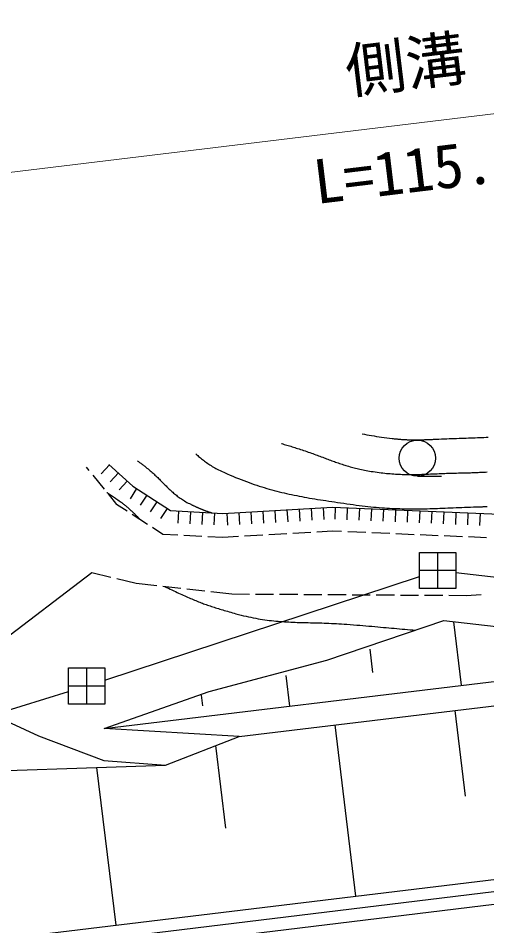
# Model space of a CAD drawing. Units: millimetres, scale not verified. Extents: x 40000 to 680000, y 20000 to 380000.
# Drawn here: x 93006 to 112404, y 276228 to 313816 of the extents above; entities that cross this region are included whole.
import ezdxf
from ezdxf.enums import TextEntityAlignment as Align

# ---------------------------------------------------------------- set-up
doc = ezdxf.new("R2010")
doc.units = ezdxf.units.MM
doc.header["$LTSCALE"] = 1000
for name, color, linetype, lineweight in [('M-BGD', 7, 'Continuous', 25), ('M-BMK-ROW', 30, 'Continuous', 25), ('M-STR-HTXT', 7, 'Continuous', 13)]:
    doc.layers.add(name, color=color, linetype=linetype, lineweight=lineweight)
doc.styles.add('@ＭＳ ゴシック', font='')
doc.styles.add('ＭＳ ゴシック', font='')
doc.styles.get('@ＭＳ ゴシック').set_extended_font_data('@MS Gothic')
doc.styles.get('ＭＳ ゴシック').set_extended_font_data('MS Gothic')

msp = doc.modelspace()

# ---------------------------------------------------------------- linework, layer by layer
at = {"layer": 'M-BGD'}
for p, q in [((95822, 295222), (95937, 295080)), ((96781, 295319), (96445, 294949)), ((96762, 295336), (97756, 294435)), ((96096, 294887), (96570, 294306)), ((97152, 294983), (96816, 294613)), ((109528, 294845), (110528, 294845)), ((97522, 294647), (97186, 294277)), ((97910, 294334), (97638, 293915)), ((97756, 294435), (99315, 293421)), ((96728, 294112), (97080, 293682)), ((98329, 294062), (98057, 293642)), ((97513, 293399), (97080, 293682)), ((98748, 293789), (98476, 293370)), ((101479, 293310), (106013, 293571)), ((106013, 293571), (112936, 293276)), ((98352, 292854), (97723, 293263)), ((99168, 293516), (98895, 293097)), ((99315, 293421), (101479, 293310)), ((99639, 293404), (99613, 292905)), ((100138, 293378), (100112, 292879)), ((100637, 293353), (100612, 292853)), ((101137, 293327), (101111, 292828)), ((101636, 293319), (101665, 292819)), ((102135, 293347), (102164, 292848)), ((102634, 293376), (102663, 292877)), ((103134, 293405), (103162, 292906)), ((103633, 293434), (103661, 292934)), ((104132, 293462), (104161, 292963)), ((104631, 293491), (104660, 292992)), ((105130, 293520), (105159, 293021)), ((105629, 293549), (105658, 293049)), ((106129, 293566), (106107, 293066)), ((106628, 293545), (106607, 293045)), ((107128, 293523), (107107, 293024)), ((107627, 293502), (107606, 293003)), ((108127, 293481), (108106, 292981)), ((108626, 293460), (108605, 292960)), ((109126, 293438), (109105, 292939)), ((109626, 293417), (109604, 292918)), ((110125, 293396), (110104, 292896)), ((110625, 293375), (110603, 292875)), ((111124, 293353), (111103, 292854)), ((111624, 293332), (111602, 292833)), ((112123, 293311), (112102, 292811)), ((98995, 292436), (98561, 292718)), ((104125, 292460), (103377, 292417)), ((105124, 292518), (104375, 292475)), ((106020, 292570), (105373, 292532)), ((106395, 292554), (106020, 292570)), ((107395, 292511), (106645, 292543)), ((108394, 292469), (107644, 292500)), ((109393, 292426), (108643, 292458)), ((99614, 292404), (98995, 292436)), ((100613, 292353), (99864, 292391)), ((101482, 292308), (100862, 292340)), ((102129, 292345), (101482, 292308)), ((103127, 292403), (102378, 292360)), ((110392, 292384), (109643, 292416)), ((111391, 292341), (110642, 292373)), ((112390, 292299), (111641, 292331)), ((96560, 284394), (155627, 291563)), ((91735, 287571), (96049, 290862)), ((96049, 290862), (96845, 290667)), ((97088, 290608), (97884, 290414)), ((102149, 284065), (155747, 290570)), ((97884, 290414), (98750, 290318)), ((98998, 290290), (99744, 290208)), ((99992, 290180), (100738, 290097)), ((100986, 290069), (101852, 289973)), ((101852, 289973), (102577, 289969)), ((102827, 289967), (103577, 289962)), ((103827, 289960), (104577, 289956)), ((104827, 289954), (105577, 289949)), ((105827, 289948), (106577, 289943)), ((106827, 289941), (107577, 289936)), ((107827, 289935), (108577, 289930)), ((108827, 289928), (109577, 289923)), ((109827, 289922), (110577, 289917)), ((110827, 289915), (111552, 289911)), ((111552, 289911), (112168, 289947)), ((105786, 287226), (110623, 288871)), ((110623, 288871), (115732, 288278)), ((111362, 286190), (111042, 288822)), ((107691, 286721), (107574, 287683)), ((100907, 285929), (105786, 287226)), ((104254, 285328), (104100, 286600)), ((96560, 284394), (100907, 285929)), ((100647, 285339), (100593, 285782)), ((77190, 273842), (170427, 285158)), ((91286, 285288), (93848, 284095)), ((111075, 285148), (111505, 281603)), ((77247, 273345), (170488, 284661)), ((106111, 284546), (106972, 277456)), ((102149, 284065), (96560, 284394)), ((77309, 272829), (170550, 284145)), ((93848, 284095), (96545, 283076)), ((99105, 282886), (102149, 284065)), ((101179, 283689), (101593, 280271)), ((96545, 283076), (99105, 282886)), ((88152, 282526), (96252, 282779)), ((96252, 282779), (99105, 282886)), ((96252, 282779), (97045, 276251))]:
    msp.add_line(p, q, dxfattribs=at)
for points in [[(107238, 296608), (107244, 296607), (107339, 296587), (107436, 296567), (107534, 296549), (107634, 296531), (107735, 296514), (107837, 296497), (107942, 296481), (108048, 296465), (108156, 296450), (108266, 296436), (108378, 296423), (108492, 296409), (108533, 296405), (108573, 296401), (108612, 296397), (108651, 296393), (108689, 296389), (108727, 296386), (108764, 296382), (108801, 296379), (108837, 296377), (108872, 296374), (108908, 296371), (108942, 296369), (108977, 296367), (109011, 296365), (109045, 296363), (109078, 296361), (109111, 296360), (109144, 296359), (109177, 296357), (109210, 296356), (109243, 296356), (109275, 296355), (109308, 296354), (109340, 296354), (109372, 296353), (109405, 296353), (109437, 296353), (109470, 296353), (109503, 296353), (109536, 296354), (109569, 296354), (109602, 296355), (109636, 296355), (109670, 296356), (109704, 296357), (109738, 296358), (109773, 296359), (109809, 296360), (109844, 296361), (109881, 296363), (109917, 296364), (109954, 296365), (109992, 296367), (110031, 296369), (110070, 296370), (110109, 296372), (110150, 296374), (110191, 296376), (110305, 296381), (110417, 296386), (110528, 296390), (110636, 296395), (110743, 296399), (110848, 296403), (110951, 296406), (111053, 296410), (111154, 296414), (111253, 296417), (111351, 296420), (111448, 296424), (111544, 296427), (111639, 296430), (111733, 296433), (111827, 296437), (111919, 296440), (112011, 296444), (112103, 296447), (112194, 296451), (112284, 296455), (112374, 296459), (112465, 296463)], [(103900, 296203), (103915, 296198), (103966, 296183), (104018, 296167), (104071, 296151), (104124, 296135), (104178, 296119), (104232, 296102), (104287, 296086), (104342, 296068), (104399, 296051), (104456, 296033), (104514, 296015), (104572, 295996), (104632, 295977), (104693, 295957), (104754, 295937), (104817, 295916), (104884, 295894), (104950, 295871), (105015, 295849), (105078, 295827), (105141, 295805), (105202, 295782), (105263, 295761), (105323, 295739), (105381, 295717), (105439, 295696), (105497, 295674), (105553, 295653), (105609, 295632), (105665, 295612), (105719, 295591), (105774, 295570), (105828, 295550), (105882, 295530), (105935, 295510), (105988, 295491), (106041, 295471), (106094, 295452), (106147, 295433), (106200, 295414), (106253, 295396), (106306, 295378), (106359, 295360), (106412, 295342), (106466, 295324), (106520, 295307), (106574, 295290), (106629, 295273), (106685, 295257), (106741, 295241), (106797, 295225), (106855, 295210), (106913, 295194), (106971, 295180), (107031, 295165), (107092, 295151), (107153, 295137), (107216, 295123), (107280, 295110), (107344, 295097), (107410, 295085), (107478, 295072), (107546, 295061), (107616, 295049), (107701, 295036), (107784, 295024), (107866, 295012), (107946, 295002), (108025, 294992), (108103, 294983), (108180, 294974), (108256, 294966), (108331, 294959), (108405, 294953), (108478, 294947), (108550, 294942), (108622, 294938), (108692, 294934), (108763, 294930), (108832, 294927), (108902, 294925), (108970, 294923), (109039, 294921), (109107, 294920), (109175, 294920), (109243, 294920), (109310, 294920), (109378, 294920), (109446, 294921), (109513, 294922), (109581, 294924), (109649, 294925), (109717, 294927), (109786, 294929), (109855, 294932), (109925, 294934), (109995, 294937), (110066, 294940), (110137, 294943), (110209, 294946), (110282, 294949), (110355, 294952), (110430, 294955), (110505, 294958), (110582, 294961), (110660, 294964), (110738, 294967), (110818, 294969), (110900, 294972), (110982, 294974), (111067, 294977), (111152, 294979), (111227, 294981), (111302, 294983), (111374, 294985), (111446, 294986), (111516, 294988), (111586, 294990), (111654, 294992), (111721, 294994), (111788, 294996), (111853, 294999), (111918, 295001), (111982, 295003), (112045, 295005), (112107, 295008), (112169, 295010), (112231, 295013), (112292, 295016), (112352, 295019), (112413, 295022)], [(97949, 295480), (97957, 295474), (97981, 295456), (98006, 295438), (98031, 295419), (98056, 295400), (98082, 295381), (98108, 295362), (98134, 295342), (98161, 295321), (98188, 295301), (98216, 295280), (98244, 295258), (98291, 295222), (98337, 295185), (98382, 295149), (98426, 295112), (98469, 295076), (98510, 295040), (98551, 295004), (98591, 294968), (98630, 294932), (98669, 294896), (98706, 294860), (98743, 294825), (98780, 294789), (98816, 294754), (98851, 294719), (98886, 294684), (98921, 294649), (98955, 294614), (98989, 294580), (99023, 294545), (99057, 294511), (99091, 294477), (99125, 294444), (99159, 294410), (99193, 294377), (99227, 294344), (99262, 294311), (99296, 294278), (99332, 294246), (99367, 294213), (99403, 294181), (99440, 294150), (99477, 294118), (99515, 294087), (99554, 294056), (99593, 294026), (99634, 293996), (99675, 293966), (99717, 293936), (99760, 293907), (99804, 293878), (99850, 293849), (99896, 293821), (99944, 293793), (99993, 293765), (100044, 293738), (100096, 293711), (100150, 293684), (100171, 293674), (100192, 293664), (100212, 293654), (100233, 293644), (100253, 293635), (100273, 293625), (100293, 293616), (100313, 293607), (100332, 293598), (100351, 293589), (100371, 293580), (100390, 293571), (100408, 293563), (100427, 293554), (100445, 293546), (100464, 293538), (100482, 293530), (100500, 293522), (100518, 293515), (100536, 293507), (100554, 293499), (100571, 293492), (100589, 293485), (100606, 293478), (100623, 293471), (100641, 293464), (100658, 293457), (100675, 293450), (100692, 293444), (100709, 293437), (100726, 293431), (100743, 293424), (100760, 293418), (100777, 293412), (100794, 293406), (100811, 293400), (100827, 293394), (100844, 293388), (100861, 293382), (100878, 293377), (100895, 293371), (100912, 293365), (100929, 293360), (100946, 293354), (100963, 293349), (100980, 293344), (100997, 293339), (101015, 293333)], [(100358, 295773), (100359, 295772), (100397, 295738), (100436, 295704), (100475, 295670), (100514, 295636), (100554, 295603), (100594, 295570), (100635, 295537), (100677, 295505), (100719, 295473), (100762, 295441), (100806, 295409), (100850, 295378), (100896, 295347), (100943, 295316), (100990, 295286), (101039, 295256), (101089, 295226), (101141, 295197), (101193, 295168), (101247, 295140), (101303, 295112), (101360, 295084), (101418, 295056), (101539, 295001), (101659, 294948), (101776, 294897), (101892, 294848), (102007, 294800), (102120, 294754), (102232, 294709), (102343, 294666), (102452, 294625), (102560, 294585), (102668, 294546), (102774, 294509), (102880, 294473), (102985, 294438), (103090, 294405), (103193, 294373), (103297, 294342), (103400, 294312), (103502, 294283), (103605, 294255), (103707, 294228), (103810, 294202), (103912, 294177), (104015, 294153), (104117, 294129), (104221, 294106), (104324, 294084), (104428, 294063), (104533, 294042), (104638, 294021), (104744, 294001), (104850, 293982), (104958, 293963), (105067, 293944), (105176, 293925), (105287, 293907), (105400, 293889), (105513, 293871), (105628, 293853), (105744, 293835), (105862, 293817), (105982, 293800), (106104, 293782), (106227, 293764), (106352, 293745), (106480, 293727), (106609, 293708), (106741, 293689), (106869, 293671), (106996, 293654), (107120, 293637), (107243, 293622), (107363, 293608), (107482, 293595), (107599, 293583), (107714, 293572), (107828, 293561), (107941, 293552), (108052, 293543), (108162, 293535), (108270, 293528), (108378, 293522), (108485, 293517), (108591, 293512), (108696, 293508), (108800, 293504), (108904, 293502), (109008, 293500), (109111, 293498), (109214, 293497), (109317, 293496), (109419, 293497), (109522, 293497), (109625, 293498), (109728, 293499), (109831, 293501), (109935, 293503), (110039, 293506), (110144, 293509), (110250, 293512), (110356, 293515), (110463, 293519), (110572, 293523), (110681, 293527), (110792, 293531), (110903, 293536), (111017, 293540), (111131, 293545), (111248, 293550), (111365, 293555), (111485, 293559), (111607, 293564), (111730, 293569), (111856, 293573), (111983, 293578), (112113, 293582), (112150, 293583), (112186, 293585), (112221, 293586), (112256, 293587), (112290, 293588), (112323, 293589), (112356, 293590), (112389, 293591), (112421, 293592)], [(96678, 294174), (96690, 294166), (96701, 294158), (96713, 294151), (96723, 294143), (96734, 294136), (96744, 294130), (96754, 294123), (96764, 294116), (96774, 294110), (96783, 294104), (96792, 294098), (96801, 294092), (96809, 294087), (96818, 294081), (96826, 294076), (96834, 294070), (96842, 294065), (96849, 294060), (96857, 294055), (96864, 294050), (96872, 294045), (96879, 294040), (96886, 294036), (96893, 294031), (96900, 294026), (96907, 294021), (96914, 294017), (96921, 294012), (96928, 294007), (96935, 294003), (96942, 293998), (96949, 293993), (96956, 293988), (96963, 293983), (96970, 293978), (96978, 293973), (96985, 293968), (96993, 293963), (97000, 293957), (97008, 293952), (97016, 293946), (97024, 293941), (97033, 293935), (97041, 293929), (97050, 293922), (97059, 293916), (97068, 293909), (97078, 293903), (97080, 293901), (97083, 293899), (97085, 293897), (97088, 293895), (97090, 293894), (97093, 293892), (97095, 293890), (97097, 293889), (97100, 293887), (97102, 293885), (97104, 293884), (97106, 293882), (97109, 293880), (97111, 293879), (97113, 293877), (97115, 293876), (97117, 293874), (97119, 293873), (97121, 293871), (97123, 293870), (97125, 293868), (97127, 293867), (97129, 293865), (97132, 293864), (97134, 293862), (97136, 293861), (97138, 293859), (97140, 293858), (97142, 293856), (97144, 293855), (97146, 293853), (97148, 293852), (97150, 293850), (97152, 293849), (97154, 293847), (97157, 293845), (97159, 293844), (97161, 293842), (97163, 293841), (97166, 293839), (97168, 293837), (97170, 293836), (97173, 293834), (97175, 293832), (97178, 293830), (97180, 293829), (97183, 293827), (97185, 293825), (97187, 293824), (97188, 293823), (97190, 293822), (97191, 293821), (97193, 293820), (97194, 293819), (97195, 293818), (97196, 293817), (97198, 293816), (97199, 293815), (97200, 293815), (97202, 293814), (97203, 293813), (97204, 293812), (97205, 293811), (97206, 293810), (97208, 293810), (97209, 293809), (97210, 293808), (97211, 293807), (97212, 293806), (97214, 293806), (97215, 293805), (97216, 293804), (97217, 293803), (97218, 293802), (97219, 293802), (97221, 293801), (97222, 293800), (97223, 293799), (97224, 293798), (97225, 293798), (97226, 293797), (97228, 293796), (97229, 293795), (97230, 293794), (97231, 293793), (97233, 293792), (97234, 293792), (97235, 293791), (97237, 293790), (97238, 293789), (97239, 293788), (97241, 293787), (97242, 293786), (97243, 293785), (97245, 293784), (97246, 293783), (97269, 293767), (97290, 293752), (97311, 293737), (97332, 293722), (97351, 293707), (97371, 293692), (97389, 293678), (97408, 293664), (97426, 293650), (97443, 293636), (97460, 293623), (97477, 293609), (97493, 293596), (97509, 293582), (97525, 293569), (97541, 293556), (97556, 293543), (97571, 293529), (97586, 293516), (97601, 293502), (97616, 293489), (97631, 293475), (97646, 293462), (97660, 293448), (97675, 293434), (97690, 293420), (97705, 293405), (97720, 293391), (97735, 293376), (97750, 293361), (97766, 293346), (97781, 293330), (97797, 293314), (97814, 293298), (97830, 293282), (97847, 293265), (97864, 293247), (97882, 293230), (97900, 293212), (97919, 293193), (97938, 293174), (97957, 293154), (97978, 293134), (97998, 293114), (98020, 293093), (98042, 293071), (98064, 293049), (98088, 293026)], [(99068, 290283), (99147, 290244), (99223, 290207), (99298, 290172), (99372, 290137), (99443, 290103), (99513, 290070), (99581, 290038), (99647, 290007), (99713, 289977), (99777, 289947), (99839, 289919), (99901, 289891), (99961, 289864), (100020, 289838), (100079, 289813), (100136, 289788), (100193, 289763), (100249, 289740), (100305, 289717), (100360, 289694), (100414, 289672), (100468, 289651), (100522, 289630), (100576, 289609), (100629, 289589), (100683, 289569), (100737, 289549), (100790, 289530), (100844, 289511), (100898, 289492), (100953, 289473), (101008, 289455), (101064, 289436), (101120, 289418), (101177, 289400), (101234, 289382), (101293, 289364), (101352, 289345), (101413, 289327), (101474, 289309), (101537, 289290), (101601, 289271), (101667, 289253), (101734, 289234), (101802, 289214), (101872, 289195), (101944, 289175), (102017, 289154), (102125, 289125), (102231, 289098), (102335, 289072), (102438, 289048), (102540, 289025), (102640, 289004), (102739, 288984), (102836, 288965), (102933, 288948), (103028, 288932), (103122, 288917), (103216, 288903), (103308, 288890), (103400, 288879), (103491, 288868), (103582, 288858), (103672, 288849), (103761, 288841), (103850, 288834), (103939, 288827), (104028, 288821), (104116, 288816), (104204, 288811), (104293, 288807), (104381, 288803), (104470, 288799), (104558, 288796), (104647, 288793), (104737, 288791), (104827, 288788), (104917, 288786), (105008, 288784), (105100, 288782), (105193, 288779), (105286, 288777), (105381, 288775), (105476, 288772), (105572, 288769), (105670, 288766), (105769, 288762), (105869, 288759), (105970, 288754), (106073, 288749), (106178, 288744), (106284, 288738), (106392, 288731), (106501, 288724), (106613, 288716), (106750, 288705), (106884, 288695), (107017, 288684), (107147, 288673), (107275, 288663), (107401, 288652), (107525, 288641), (107647, 288631), (107768, 288620), (107887, 288609), (108004, 288599), (108120, 288588), (108235, 288578), (108349, 288568), (108462, 288558), (108574, 288548), (108684, 288538), (108795, 288528), (108904, 288518), (109013, 288509), (109122, 288500), (109230, 288491), (109338, 288482), (109446, 288473), (109453, 288473)]]:
    msp.add_lwpolyline(points, dxfattribs=at)
msp.add_circle((109528, 295595), 750, dxfattribs=at)
at = {"layer": 'M-BMK-ROW'}
for p, q in [((109621, 290194), (109621, 291694)), ((109621, 291694), (111121, 291694)), ((110371, 290194), (110371, 291694)), ((111121, 291694), (111121, 290194)), ((111121, 290944), (109621, 290944)), ((96592, 286406), (109621, 290697)), ((111121, 290858), (114730, 290442)), ((111121, 290194), (109621, 290194)), ((95092, 285409), (95092, 286909)), ((95092, 286909), (96592, 286909)), ((95842, 285409), (95842, 286909)), ((96592, 286909), (96592, 285409)), ((96592, 286159), (95092, 286159)), ((91737, 284894), (95092, 285928)), ((96592, 285409), (95092, 285409))]:
    msp.add_line(p, q, dxfattribs=at)
at = {"layer": 'M-STR-HTXT'}
msp.add_line((73401, 305093), (145276, 313816), dxfattribs=at)

# ---------------------------------------------------------------- texts
at = {"layer": 'M-STR-HTXT', "style": 'ＭＳ ゴシック'}
msp.add_text('側溝', height=1833, rotation=6.92, dxfattribs=at).set_placement((109218, 310447), align=Align.BOTTOM_CENTER)
at = {"layer": 'M-STR-HTXT', "style": '@ＭＳ ゴシック'}
msp.add_text('L=115.0', height=1833, rotation=6.92, dxfattribs=at).set_placement((109459, 308462), align=Align.TOP_CENTER)

doc.saveas('drawing.dxf')
